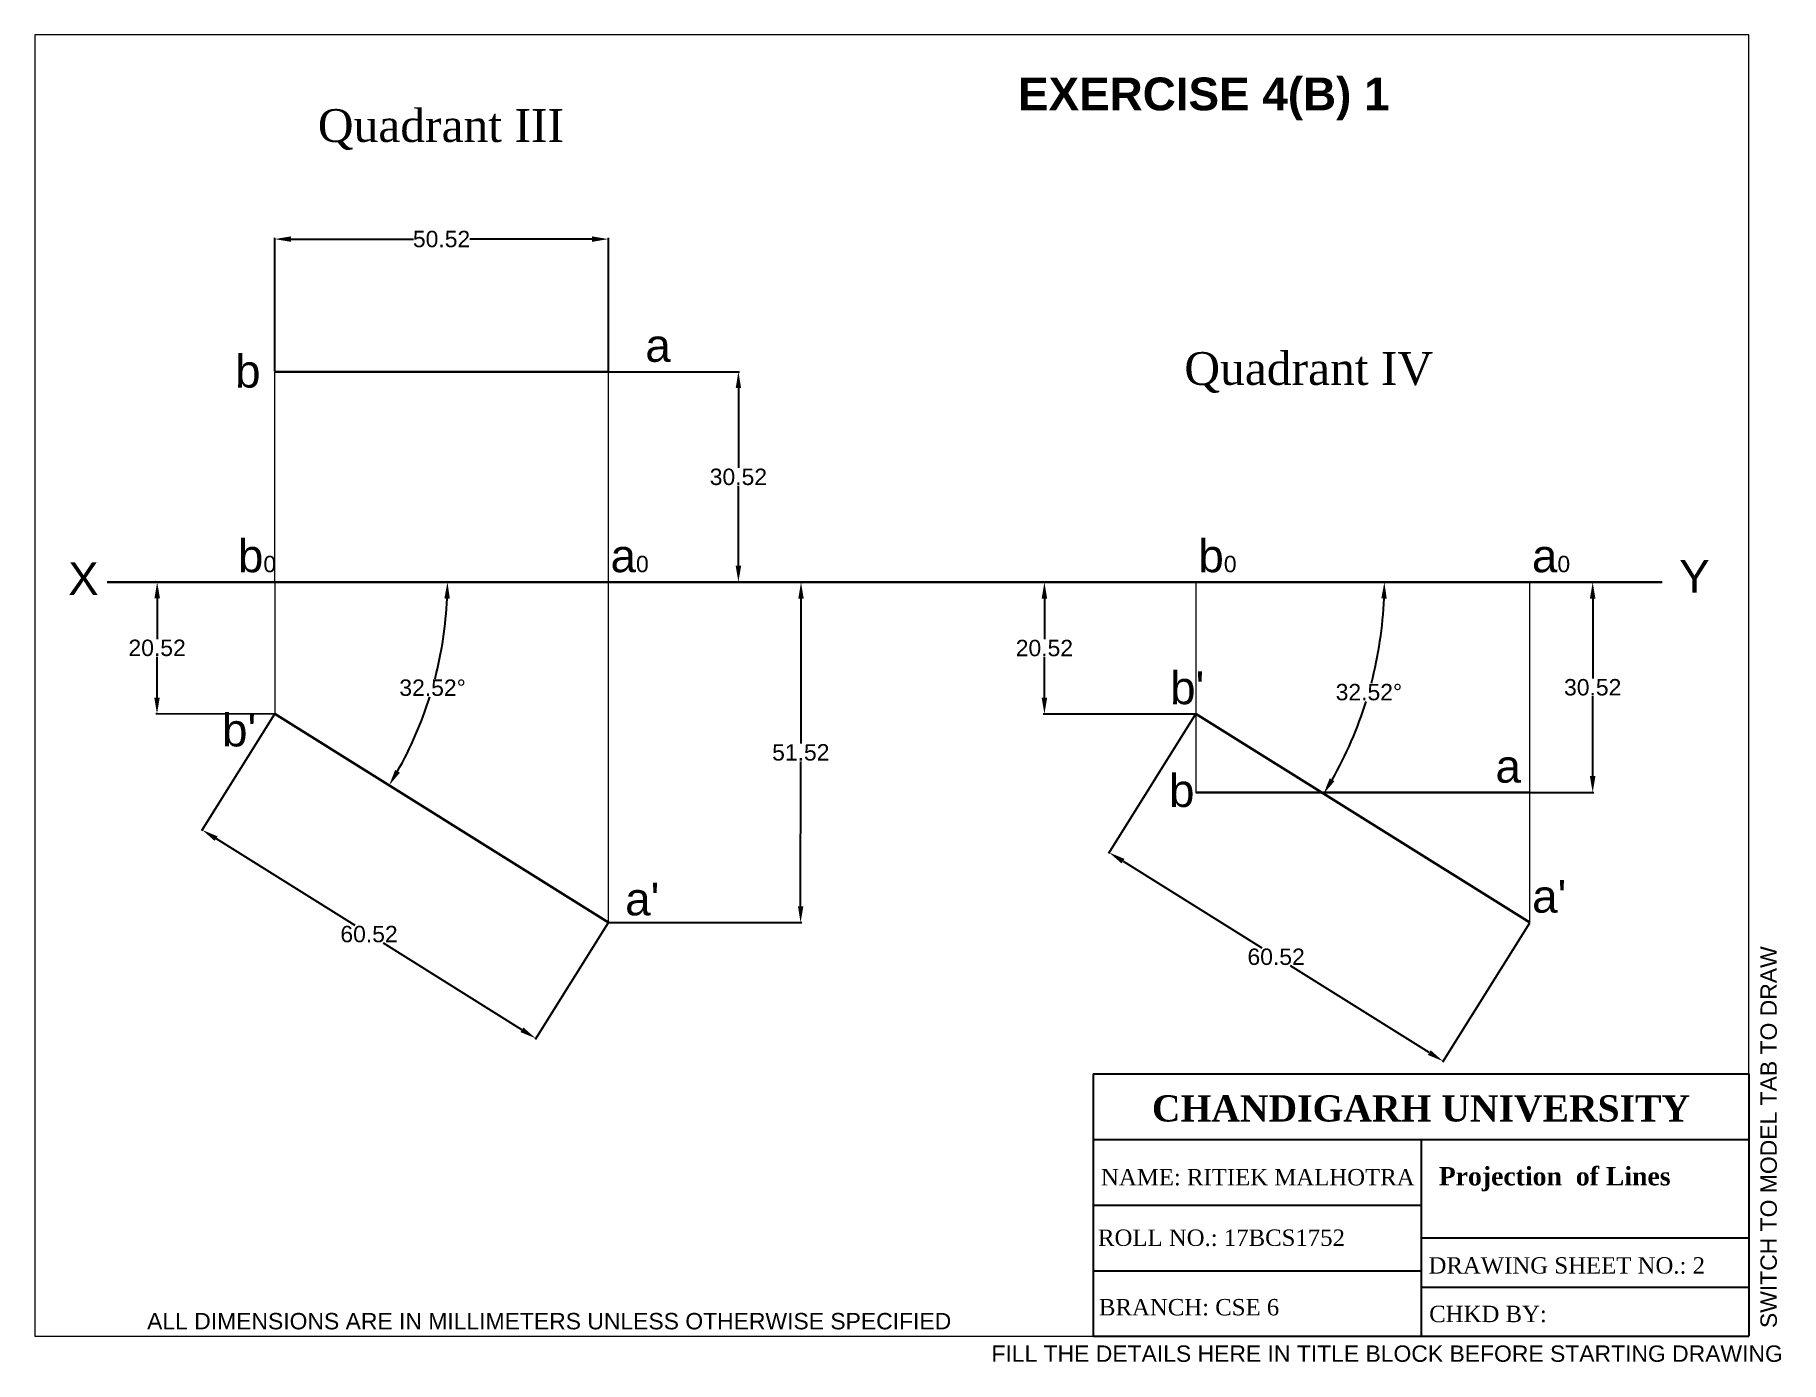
# Paper-space layout 'Layout1' of a CAD drawing. Header units: millimetres. Extents: x 0 to 266, y -4 to 198.
# The model-space entities are those that its viewports show. They can reach past a viewport. Long polylines and large blocks are cut down to what shows.
import ezdxf

# ---------------------------------------------------------------- set-up
doc = ezdxf.new("R2010")
doc.units = ezdxf.units.MM
doc.linetypes.add('ACAD_ISO08W100', pattern=[36, 24, -3, 6, -3])
doc.layers.add('Comments', color=10, linetype='Continuous', lineweight=13, plot=False)
doc.layers.add('thick continuous', color=7, linetype='Continuous', lineweight=30)
doc.layers.add('thin continuous', color=7, linetype='Continuous', lineweight=13)
doc.styles.get("Standard").update_dxf_attribs({"font": 'arial.ttf'})
doc.dimstyles.get("Standard").update_dxf_attribs({"dimtxt": 2.5, "dimasz": 2.5, "dimexe": 0.18, "dimexo": 0.0625, "dimgap": 0.09, "dimtad": 0, "dimtih": 1, "dimtoh": 1, "dimzin": 0, "dimdsep": 46, "dimtxsty": 'Standard', "dimcen": 0.09, "dimadec": 0, "dimazin": 0, "dimtfac": 1, "dimtofl": 0, "dimtmove": 0, "dimatfit": 3, "dimfxl": 1, "dimtolj": 1, "dimtzin": 0, "dimarcsym": 0})

# ---------------------------------------------------------------- blocks, each defined once
blk = doc.blocks.new('*D0')
at = {"layer": 'Defpoints', "color": 0}
for p in [(0, 145.94), (297, 145.94), (47.45, 125.86), (69.78, 124.67), (98.33, 94.07)]:
    blk.add_point(p, dxfattribs=at)
at = {"layer": 'thin continuous', "color": 0, "lineweight": -2}
for start, end in [(345.4054, 357.5502), (330.4498, 342.5846)]:
    blk.add_arc((15.31, 145.94), 58.47, start, end, dxfattribs=at)
at = {"layer": 'thin continuous', "color": 0}
for points in [[(74.15, 143.43), (73.32, 143.45), (73.79, 145.94)], [(65.82, 117.32), (66.54, 116.89), (64.9, 114.96)]]:
    blk.add_solid(points, dxfattribs=at)
at = {"layer": 'thin continuous', "color": 0, "insert": (71.52, 129.83), "char_height": 2.5, "attachment_point": 5}
blk.add_mtext('32.52%%D', dxfattribs=at)
blk = doc.blocks.new('*D2')
at = {"layer": 'Defpoints', "color": 0}
for p in [(98.33, 178.02), (98.33, 145.94), (118.16, 145.94)]:
    blk.add_point(p, dxfattribs=at)
at = {"layer": 'thin continuous', "color": 0, "lineweight": -2}
for p, q in [((98.39, 178.02), (118.34, 178.02)), ((118.16, 175.52), (118.16, 163.35)), ((118.16, 148.44), (118.16, 160.62)), ((98.39, 145.94), (118.34, 145.94))]:
    blk.add_line(p, q, dxfattribs=at)
at = {"layer": 'thin continuous', "color": 0}
for points in [[(118.58, 175.52), (117.75, 175.52), (118.16, 178.02)], [(117.75, 148.44), (118.58, 148.44), (118.16, 145.94)]]:
    blk.add_solid(points, dxfattribs=at)
at = {"layer": 'thin continuous', "color": 0, "insert": (118.16, 161.98), "char_height": 2.5, "attachment_point": 5}
blk.add_mtext('\\A1;30.52', dxfattribs=at)
blk = doc.blocks.new('*D3')
at = {"layer": 'Defpoints', "color": 0}
for p in [(47.45, 125.86), (98.33, 94.07), (87.27, 76.37)]:
    blk.add_point(p, dxfattribs=at)
at = {"layer": 'thin continuous', "color": 0, "lineweight": -2}
for p, q in [((47.42, 125.81), (36.29, 108.01)), ((38.51, 106.84), (59.64, 93.63)), ((98.3, 94.01), (87.18, 76.22)), ((85.15, 77.69), (64.02, 90.9))]:
    blk.add_line(p, q, dxfattribs=at)
at = {"layer": 'thin continuous', "color": 0}
for points in [[(38.73, 107.19), (38.29, 106.49), (36.39, 108.16)], [(84.93, 77.34), (85.37, 78.05), (87.27, 76.37)]]:
    blk.add_solid(points, dxfattribs=at)
at = {"layer": 'thin continuous', "color": 0, "insert": (61.83, 92.27), "char_height": 2.5, "attachment_point": 5}
blk.add_mtext('\\A1;60.52', dxfattribs=at)
blk = doc.blocks.new('*D4')
at = {"layer": 'Defpoints', "color": 0}
for p in [(98.33, 198.24), (47.45, 178.02), (98.33, 178.02)]:
    blk.add_point(p, dxfattribs=at)
at = {"layer": 'thin continuous', "color": 0, "lineweight": -2}
for p, q in [((47.45, 178.09), (47.45, 198.42)), ((49.95, 198.24), (68.59, 198.24)), ((95.83, 198.24), (77.19, 198.24)), ((98.33, 178.09), (98.33, 198.42))]:
    blk.add_line(p, q, dxfattribs=at)
at = {"layer": 'thin continuous', "color": 0}
for points in [[(49.95, 198.66), (49.95, 197.82), (47.45, 198.24)], [(95.83, 197.82), (95.83, 198.66), (98.33, 198.24)]]:
    blk.add_solid(points, dxfattribs=at)
at = {"layer": 'thin continuous', "color": 0, "insert": (72.89, 198.24), "char_height": 2.5, "attachment_point": 5}
blk.add_mtext('\\A1;50.52', dxfattribs=at)
blk = doc.blocks.new('*D5')
at = {"layer": 'Defpoints', "color": 0}
for p in [(98.39, 145.94), (98.33, 94.07), (127.65, 94.03)]:
    blk.add_point(p, dxfattribs=at)
at = {"layer": 'thin continuous', "color": 0, "lineweight": -2}
for p, q in [((98.46, 145.94), (127.89, 145.91)), ((127.71, 143.41), (127.68, 121.34)), ((127.65, 96.53), (127.68, 118.6)), ((98.39, 94.07), (127.83, 94.03))]:
    blk.add_line(p, q, dxfattribs=at)
at = {"layer": 'thin continuous', "color": 0}
for points in [[(128.13, 143.41), (127.29, 143.41), (127.71, 145.91)], [(127.24, 96.53), (128.07, 96.53), (127.65, 94.03)]]:
    blk.add_solid(points, dxfattribs=at)
at = {"layer": 'thin continuous', "color": 0, "insert": (127.68, 119.97), "char_height": 2.5, "attachment_point": 5}
blk.add_mtext('\\A1;51.52', dxfattribs=at)
blk = doc.blocks.new('*D6')
at = {"layer": 'Defpoints', "color": 0}
for p in [(47.45, 145.94), (29.49, 125.84), (47.42, 125.81)]:
    blk.add_point(p, dxfattribs=at)
at = {"layer": 'thin continuous', "color": 0, "lineweight": -2}
for p, q in [((47.39, 145.94), (29.34, 145.97)), ((29.52, 143.47), (29.51, 137.27)), ((29.5, 128.34), (29.51, 134.54)), ((47.35, 125.81), (29.31, 125.84))]:
    blk.add_line(p, q, dxfattribs=at)
at = {"layer": 'thin continuous', "color": 0}
for points in [[(29.94, 143.47), (29.1, 143.47), (29.52, 145.97)], [(29.08, 128.34), (29.91, 128.34), (29.49, 125.84)]]:
    blk.add_solid(points, dxfattribs=at)
at = {"layer": 'thin continuous', "color": 0, "insert": (29.51, 135.91), "char_height": 2.5, "attachment_point": 5}
blk.add_mtext('\\A1;20.52', dxfattribs=at)
blk = doc.blocks.new('*D7')
at = {"layer": 'Defpoints', "color": 0}
for p in [(0, 145.94), (297, 145.94), (187.9, 125.86), (212.5, 123.79), (238.86, 94.03)]:
    blk.add_point(p, dxfattribs=at)
at = {"layer": 'thin continuous', "color": 0, "lineweight": -2}
for start, end in [(345.3495, 357.648), (330.352, 342.6413)]:
    blk.add_arc((155.77, 145.94), 60.91, start, end, dxfattribs=at)
at = {"layer": 'thin continuous', "color": 0}
for points in [[(217.04, 143.44), (216.21, 143.45), (216.68, 145.94)], [(208.34, 116.03), (209.06, 115.6), (207.42, 113.67)]]:
    blk.add_solid(points, dxfattribs=at)
at = {"layer": 'thin continuous', "color": 0, "insert": (214.32, 129.16), "char_height": 2.5, "attachment_point": 5}
blk.add_mtext('32.52%%D', dxfattribs=at)
blk = doc.blocks.new('*D8')
at = {"layer": 'Defpoints', "color": 0}
for p in [(187.9, 125.86), (238.86, 94.03), (225.65, 72.89)]:
    blk.add_point(p, dxfattribs=at)
at = {"layer": 'thin continuous', "color": 0, "lineweight": -2}
for p, q in [((187.87, 125.81), (174.6, 104.57)), ((176.82, 103.4), (197.98, 90.17)), ((238.82, 93.97), (225.55, 72.73)), ((223.53, 74.21), (202.36, 87.44))]:
    blk.add_line(p, q, dxfattribs=at)
at = {"layer": 'thin continuous', "color": 0}
for points in [[(177.04, 103.75), (176.6, 103.05), (174.7, 104.72)], [(223.31, 73.86), (223.75, 74.57), (225.65, 72.89)]]:
    blk.add_solid(points, dxfattribs=at)
at = {"layer": 'thin continuous', "color": 0, "insert": (200.17, 88.81), "char_height": 2.5, "attachment_point": 5}
blk.add_mtext('\\A1;60.52', dxfattribs=at)
blk = doc.blocks.new('*D10')
at = {"layer": 'Defpoints', "color": 0}
for p in [(164.83, 145.94), (187.84, 145.94), (187.87, 125.81)]:
    blk.add_point(p, dxfattribs=at)
at = {"layer": 'thin continuous', "color": 0, "lineweight": -2}
for p, q in [((187.78, 145.94), (164.65, 145.94)), ((164.83, 143.44), (164.83, 137.24)), ((164.83, 128.31), (164.83, 134.51)), ((187.81, 125.81), (164.65, 125.81))]:
    blk.add_line(p, q, dxfattribs=at)
at = {"layer": 'thin continuous', "color": 0}
for points in [[(165.25, 143.44), (164.42, 143.44), (164.83, 145.94)], [(164.42, 128.31), (165.25, 128.31), (164.83, 125.81)]]:
    blk.add_solid(points, dxfattribs=at)
at = {"layer": 'thin continuous', "color": 0, "insert": (164.83, 135.88), "char_height": 2.5, "attachment_point": 5}
blk.add_mtext('\\A1;20.52', dxfattribs=at)
blk = doc.blocks.new('*D11')
at = {"layer": 'Defpoints', "color": 0}
for p in [(238.86, 145.94), (238.86, 113.86), (248.45, 113.86)]:
    blk.add_point(p, dxfattribs=at)
at = {"layer": 'thin continuous', "color": 0, "lineweight": -2}
for p, q in [((238.92, 145.94), (248.63, 145.94)), ((248.45, 143.44), (248.45, 131.27)), ((248.45, 116.36), (248.45, 128.54)), ((238.92, 113.86), (248.63, 113.86))]:
    blk.add_line(p, q, dxfattribs=at)
at = {"layer": 'thin continuous', "color": 0}
for points in [[(248.87, 143.44), (248.03, 143.44), (248.45, 145.94)], [(248.03, 116.36), (248.87, 116.36), (248.45, 113.86)]]:
    blk.add_solid(points, dxfattribs=at)
at = {"layer": 'thin continuous', "color": 0, "insert": (248.45, 129.9), "char_height": 2.5, "attachment_point": 5}
blk.add_mtext('\\A1;30.52', dxfattribs=at)

msp = doc.modelspace()

# ---------------------------------------------------------------- linework, layer by layer
at = {"layer": 'thick continuous'}
for p, q in [((47.448, 178.023), (98.331, 178.023)), ((21.88, 145.943), (259.044, 145.943)), ((47.448, 125.863), (98.331, 94.068)), ((187.905, 125.863), (238.855, 94.026)), ((187.905, 113.863), (238.855, 113.863))]:
    msp.add_line(p, q, dxfattribs=at)
at = {"layer": 'thin continuous'}
for p, q in [((47.448, 145.943), (47.448, 178.023)), ((98.331, 94.068), (98.331, 178.023)), ((47.448, 145.943), (47.448, 125.863)), ((187.905, 145.943), (187.905, 125.863)), ((187.905, 145.943), (187.905, 113.863)), ((238.855, 94.026), (238.855, 145.943))]:
    msp.add_line(p, q, dxfattribs=at)

# ---------------------------------------------------------------- texts
at = {"layer": 'thin continuous', "char_height": 5, "attachment_point": 1}
for s, width, gutter_width, insert in [('{\\fArial|b1|i0|c0|p34;EXERCISE 4(B) 1}', 191.13669, 191.137, (160.809, 222.874)), ('a', 13.79842, 12.5, (103.971, 184.535)), ('b', 13.79842, 12.5, (41.404, 180.61)), ('b{\\H0.5x;0}', 13.79842, 12.5, (41.834, 152.455)), ('b{\\H0.5x;0}', 13.79842, 12.5, (188.314, 152.455)), ('a{\\H0.5x;0}', 13.79842, 12.5, (98.661, 152.455)), ('a{\\H0.5x;0}', 13.79842, 12.5, (239.186, 152.455)), ('Y', 9.65492, 12.5, (261.644, 149.32)), ('X', 9.65492, 12.5, (15.939, 148.978)), ("b'", 13.79842, 12.5, (184.003, 132.333)), ("b'", 13.79842, 12.5, (39.413, 125.896)), ('a', 13.79842, 12.5, (233.625, 120.375)), ('b', 13.79842, 12.5, (183.84, 116.671)), ("a'", 13.79842, 12.5, (100.892, 100.136)), ("a'", 13.79842, 12.5, (239.212, 100.548))]:
    msp.add_mtext_dynamic_manual_height_columns(s, width=width, gutter_width=gutter_width, heights=[0], dxfattribs=dict(at, insert=insert))
for s, insert, width in [('{\\fTimes New Roman|b0|i0|c0|p34;Quadrant III}', (54.022, 218.056), 48.77493), ('{\\fTimes New Roman|b0|i0|c0|p34;Quadrant IV}', (186.169, 181.013), 46.12959)]:
    msp.add_mtext(s, dxfattribs=dict(at, insert=insert, width=width))

# ---------------------------------------------------------------- dimensions: what is measured, and where the dimension line sits
at = {"layer": 'thin continuous'}
dim = msp.add_linear_dim(base=(98.331, 198.241), p1=(47.448, 178.023), p2=(98.331, 178.023), text='50.52', dimstyle='Standard', dxfattribs=at)
dim.commit()
dim.dimension.update_dxf_attribs({"geometry": '*D4', "text_midpoint": (72.89, 198.241)})
for base, p1, p2, text, picture, middle in [((118.164, 145.943), (98.331, 178.023), (98.331, 145.943), '30.52', '*D2', (118.164, 161.983)), ((164.833, 145.943), (187.872, 125.81), (187.842, 145.943), '20.52', '*D10', (164.833, 135.877)), ((248.45, 113.863), (238.855, 145.943), (238.855, 113.863), '30.52', '*D11', (248.45, 129.903))]:
    dim = msp.add_linear_dim(base=base, p1=p1, p2=p2, angle=90, text=text, dimstyle='Standard', dxfattribs=at)
    dim.commit()
    dim.dimension.update_dxf_attribs({"geometry": picture, "text_midpoint": middle})
for base, line1, picture, middle in [((69.781, 124.671), ((47.448, 125.863), (98.331, 94.068)), '*D0', (71.523, 129.825)), ((212.503, 123.786), ((187.905, 125.863), (238.855, 94.026)), '*D7', (214.317, 129.155))]:
    dim = msp.add_angular_dim_2l(base=base, line1=line1, line2=((0, 145.943), (297, 145.943)), text='32.52%%D', dimstyle='Standard', dxfattribs=at)
    dim.commit()
    dim.dimension.update_dxf_attribs({"geometry": picture, "text_midpoint": middle})
for p1, p2, distance, text, picture, middle in [((47.448, 145.943), (47.415, 125.81), -17.924, '20.52', '*D6', (29.508, 135.906)), ((98.394, 145.943), (98.331, 94.068), 29.318, '51.52', '*D5', (127.68, 119.97)), ((47.448, 125.863), (98.331, 94.068), -20.87, '60.52', '*D3', (61.831, 92.267)), ((187.905, 125.863), (238.855, 94.026), -24.926, '60.52', '*D8', (200.171, 88.806))]:
    dim = msp.add_aligned_dim(p1=p1, p2=p2, distance=distance, text=text, dimstyle='Standard', dxfattribs=at)
    dim.commit()
    dim.dimension.update_dxf_attribs({"geometry": picture, "text_midpoint": middle})

psp = doc.layouts.get("Layout1")

# ---------------------------------------------------------------- linework, layer by layer
for p, q in [((161.41, 40), (261.41, 40)), ((161.41, 40), (161.41, 0)), ((261.41, 40), (261.41, 0)), ((161.41, 30), (261.41, 30)), ((161.41, 30), (194.27, 30)), ((211.41, 30), (211.41, 0)), ((161.41, 20), (211.41, 20)), ((211.41, 15), (261.41, 15)), ((161.41, 10), (211.41, 10)), ((211.41, 7.5), (261.41, 7.5)), ((161.41, 0), (261.41, 0))]:
    psp.add_line(p, q)

# ---------------------------------------------------------------- texts
at = {"attachment_point": 1}
for s, width, insert, char_height in [('\\pxqc;{\\fTimes New Roman|b1|i0|c0|p18;CHANDIGARH UNIVERSITY}', 80.8177, (170.98, 36.75), 4), ('{\\fTimes New Roman|b1|i0|c0|p18;Projection  of Lines}', 46.4985, (214.1, 25.81), 2.8)]:
    psp.add_mtext_dynamic_manual_height_columns(s, width=width, gutter_width=40, heights=[0], dxfattribs=dict(at, insert=insert, char_height=char_height))
at = {"linetype": 'ACAD_ISO08W100', "lineweight": 100, "insert": (162.59, 25.51), "char_height": 2.5, "attachment_point": 1}
psp.add_mtext_dynamic_manual_height_columns('{\\fTimes New Roman|b0|i0|c0|p18;NAME: RITIEK MALHOTRA}', width=54.4025, gutter_width=54.4, heights=[0], dxfattribs=at).dxf.set("width", 45.3199)
at = {"linetype": 'ACAD_ISO08W100', "lineweight": 100, "char_height": 2.5, "attachment_point": 1}
for s, width, gutter_width, insert in [('{\\fTimes New Roman|b0|i0|c0|p18;ROLL NO.: 17BCS1752}', 45.3199, 45.32, (162.13, 16.28)), ('{\\fTimes New Roman|b0|i0|c0|p18;DRAWING SHEET NO.: 2}', 45.3199, 25, (212.54, 12.06)), ('{\\fTimes New Roman|b0|i0|c0|p18;BRANCH: CSE 6}', 45.3199, 25, (162.28, 5.69)), ('{\\fTimes New Roman|b0|i0|c0|p18;CHKD BY: }', 47.9779, 25, (212.64, 4.66))]:
    psp.add_mtext_dynamic_manual_height_columns(s, width=width, gutter_width=gutter_width, heights=[0], dxfattribs=dict(at, insert=insert))
at = {"layer": 'Comments'}
psp.add_text('SWITCH TO MODEL TAB TO DRAW', height=2.5, rotation=90, dxfattribs=at).set_placement((265.66, 1.26))
psp.add_text('FILL THE DETAILS HERE IN TITLE BLOCK BEFORE STARTING DRAWING', height=2.5, dxfattribs=at).set_placement((145.88, -3.89))
at = {"layer": 'thick continuous'}
psp.add_text('ALL DIMENSIONS ARE IN MILLIMETERS UNLESS OTHERWISE SPECIFIED', height=2.5, dxfattribs=at).set_placement((17.11, 1.06))

# ---------------------------------------------------------------- viewports
psp.add_viewport(center=(130.71, 99.21), size=(261.41, 198.4125), view_center_point=(141.585, 130.168), view_height=198.4125, dxfattribs=at)

doc.saveas('drawing.dxf')
